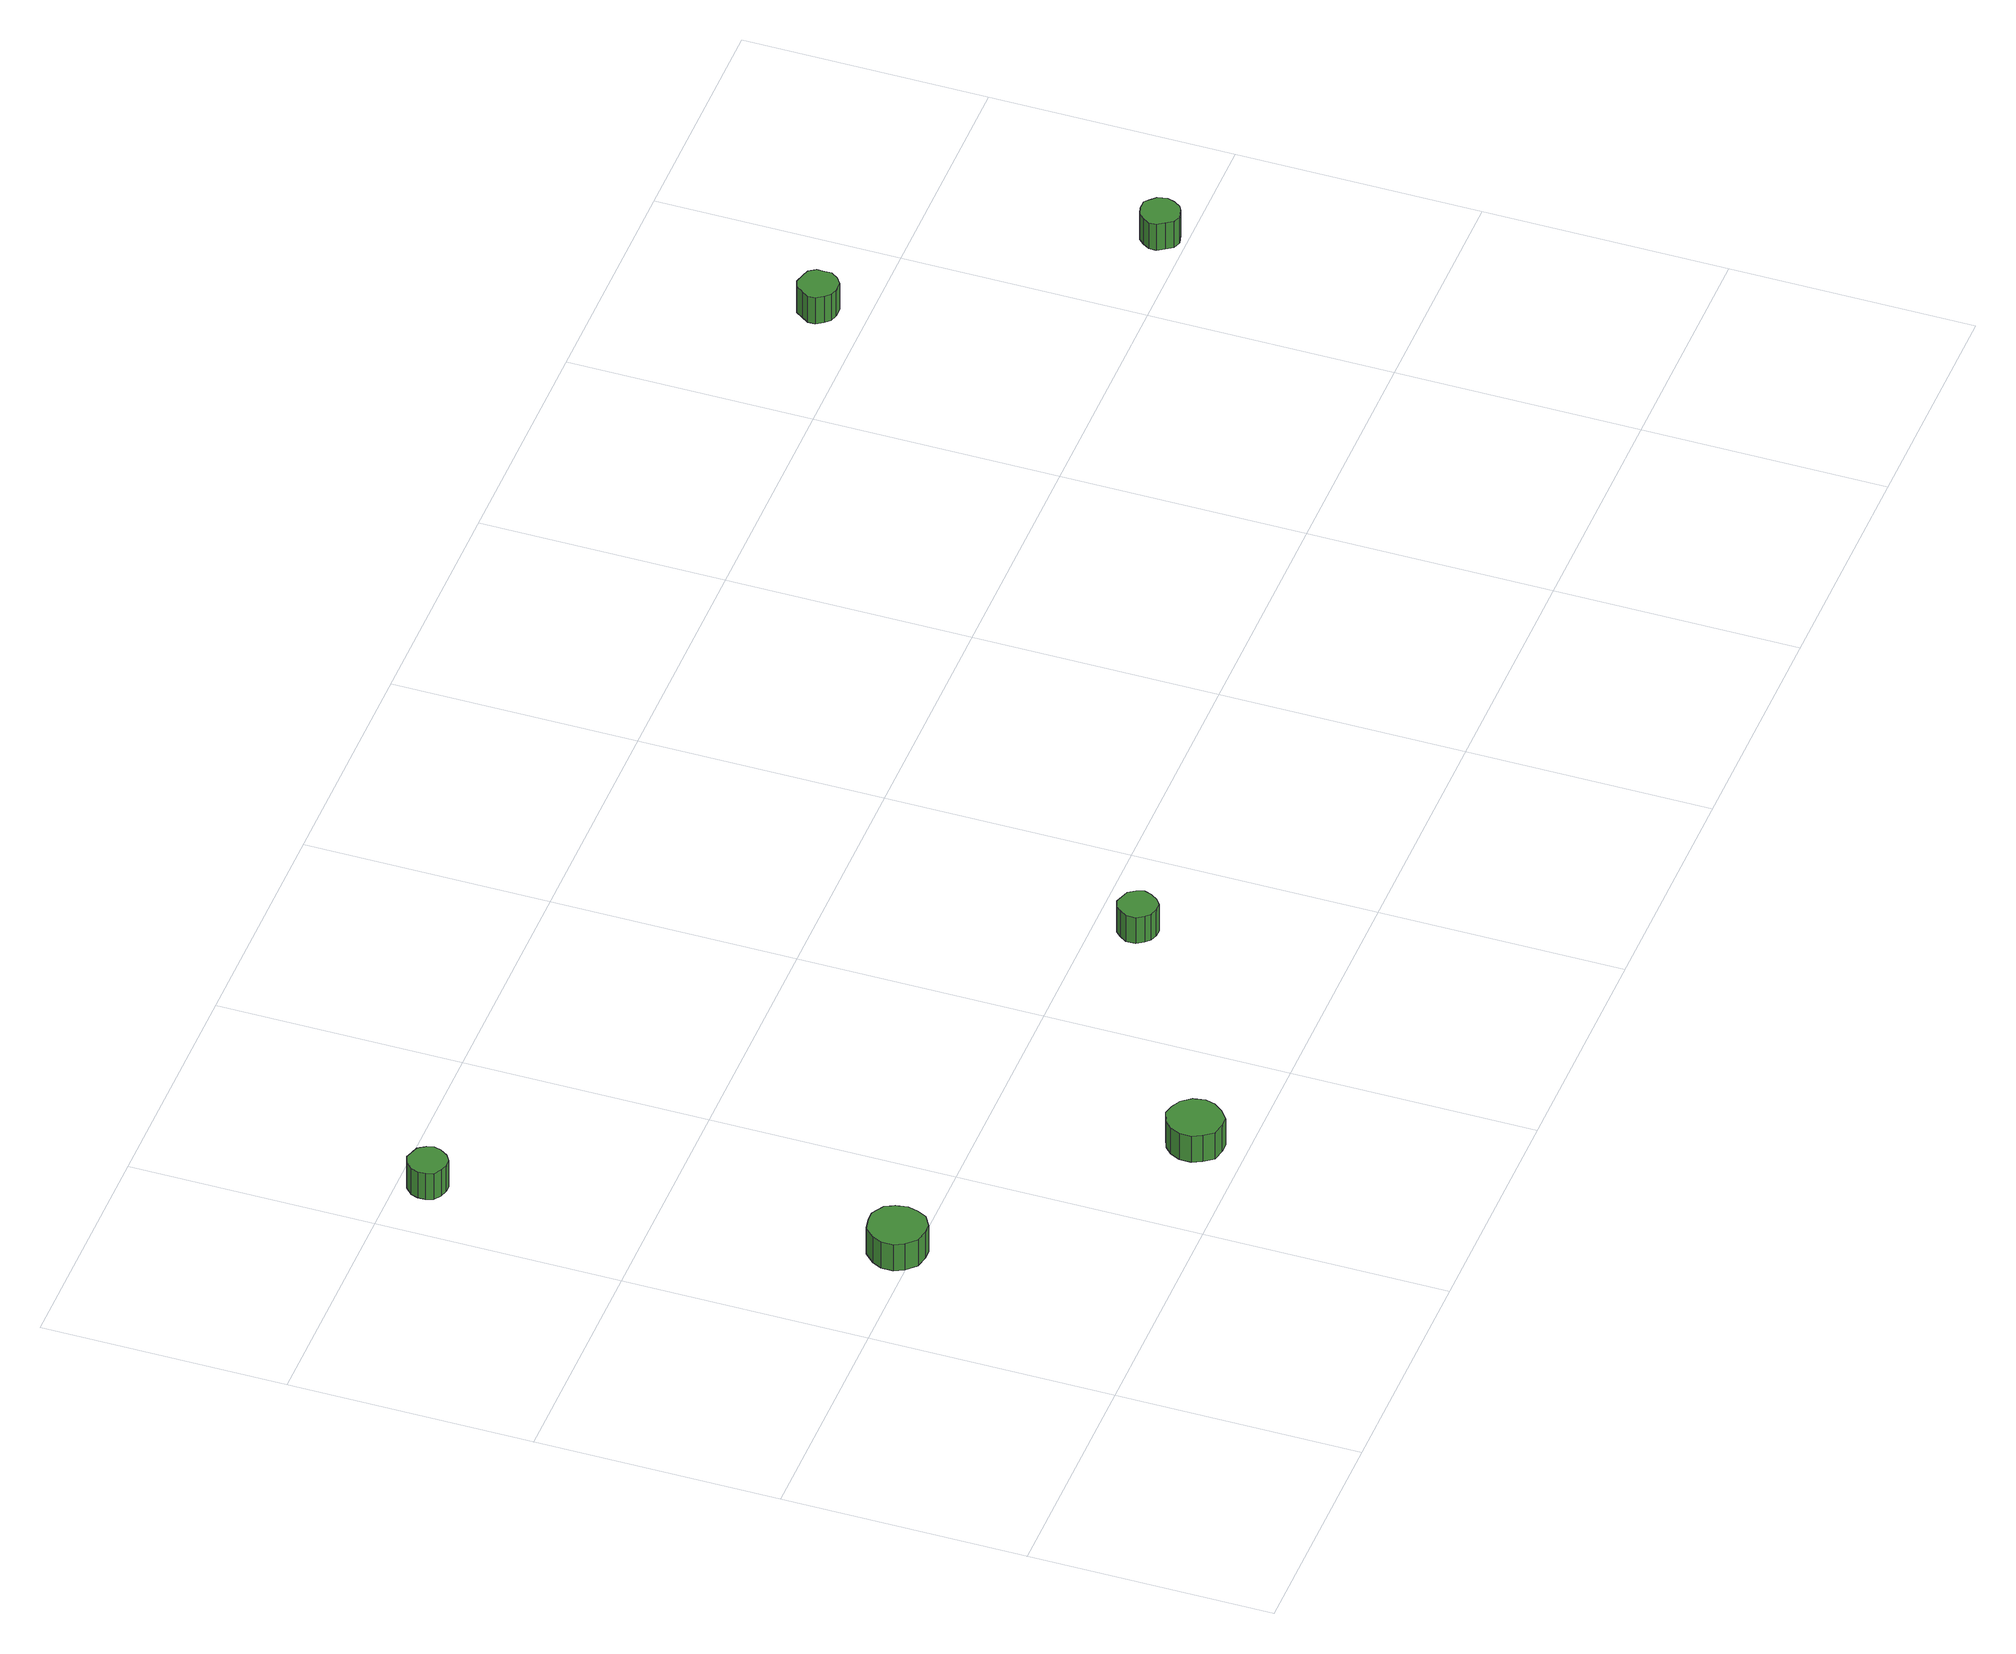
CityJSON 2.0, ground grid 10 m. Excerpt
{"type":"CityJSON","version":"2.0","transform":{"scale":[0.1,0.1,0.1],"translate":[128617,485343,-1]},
"CityObjects":{
"tree1":{"type":"SolitaryVegetationObject","attributes":{"function":"something"},"geometry":[{"type":"MultiSurface","lod":"1","boundaries":[[[0,1,2,3,4,5,6,7,8,9,10,11,12,13,14]],[[15,16,17,18,19,20,21,22,23,24,25,26,27,28,29]],[[0,29,28,1]],[[1,28,27,2]],[[2,27,26,3]],[[3,26,25,4]],[[4,25,24,5]],[[5,24,23,6]],[[6,23,22,7]],[[7,22,21,8]],[[8,21,20,9]],[[9,20,19,10]],[[10,19,18,11]],[[11,18,17,12]],[[12,17,16,13]],[[13,16,15,14]],[[14,15,29,0]]]}]},
"tree2":{"type":"SolitaryVegetationObject","attributes":{"function":"something"},"geometry":[{"type":"MultiSurface","lod":"1","boundaries":[[[30,31,32,33,34,35,36,37,38,39,40,41,42,43,44]],[[45,46,47,48,49,50,51,52,53,54,55,56,57,58,59]],[[30,59,58,31]],[[31,58,57,32]],[[32,57,56,33]],[[33,56,55,34]],[[34,55,54,35]],[[35,54,53,36]],[[36,53,52,37]],[[37,52,51,38]],[[38,51,50,39]],[[39,50,49,40]],[[40,49,48,41]],[[41,48,47,42]],[[42,47,46,43]],[[43,46,45,44]],[[44,45,59,30]]]}]},
"tree3":{"type":"SolitaryVegetationObject","attributes":{"function":"something"},"geometry":[{"type":"MultiSurface","lod":"1","boundaries":[[[60,61,62,63,64,65,66,67,68,69,70,71,72,73,74]],[[75,76,77,78,79,80,81,82,83,84,85,86,87,88,89]],[[60,89,88,61]],[[61,88,87,62]],[[62,87,86,63]],[[63,86,85,64]],[[64,85,84,65]],[[65,84,83,66]],[[66,83,82,67]],[[67,82,81,68]],[[68,81,80,69]],[[69,80,79,70]],[[70,79,78,71]],[[71,78,77,72]],[[72,77,76,73]],[[73,76,75,74]],[[74,75,89,60]]]}]},
"tree4":{"type":"SolitaryVegetationObject","attributes":{"function":"something"},"geometry":[{"type":"MultiSurface","lod":"1","boundaries":[[[90,91,92,93,94,95,96,97,98,99,100,101,102,103,104]],[[105,106,107,108,109,110,111,112,113,114,115,116,117,118,119]],[[90,119,118,91]],[[91,118,117,92]],[[92,117,116,93]],[[93,116,115,94]],[[94,115,114,95]],[[95,114,113,96]],[[96,113,112,97]],[[97,112,111,98]],[[98,111,110,99]],[[99,110,109,100]],[[100,109,108,101]],[[101,108,107,102]],[[102,107,106,103]],[[103,106,105,104]],[[104,105,119,90]]]}]},
"tree5":{"type":"SolitaryVegetationObject","attributes":{"function":"something"},"geometry":[{"type":"MultiSurface","lod":"1","boundaries":[[[120,121,122,123,124,125,126,127,128,129,130,131,132,133,134]],[[135,136,137,138,139,140,141,142,143,144,145,146,147,148,149]],[[120,149,148,121]],[[121,148,147,122]],[[122,147,146,123]],[[123,146,145,124]],[[124,145,144,125]],[[125,144,143,126]],[[126,143,142,127]],[[127,142,141,128]],[[128,141,140,129]],[[129,140,139,130]],[[130,139,138,131]],[[131,138,137,132]],[[132,137,136,133]],[[133,136,135,134]],[[134,135,149,120]]]}]},
"tree6":{"type":"SolitaryVegetationObject","attributes":{"function":"something"},"geometry":[{"type":"MultiSurface","lod":"1","boundaries":[[[150,151,152,153,154,155,156,157,158,159,160,161,162,163,164]],[[165,166,167,168,169,170,171,172,173,174,175,176,177,178,179]],[[150,179,178,151]],[[151,178,177,152]],[[152,177,176,153]],[[153,176,175,154]],[[154,175,174,155]],[[155,174,173,156]],[[156,173,172,157]],[[157,172,171,158]],[[158,171,170,159]],[[159,170,169,160]],[[160,169,168,161]],[[161,168,167,162]],[[162,167,166,163]],[[163,166,165,164]],[[164,165,179,150]]]}]}
},
"vertices":[
[57,104,29],[56,109,29],[54,113,29],[49,116,29],[45,116,29],[40,115,29],[36,111,29],[34,107,29],[34,102,29],[36,98,29],[40,94,29],[45,93,29],[49,93,29],[54,96,29],[56,100,29],[56,100,16],[54,96,16],[49,93,16],[45,93,16],[40,94,16],[36,98,16],[34,102,16],[34,107,16],[36,111,16],[40,115,16],[45,116,16],[49,116,16],[54,113,16],[56,109,16],[57,104,16],
[23,284,35],[22,287,35],[20,290,35],[17,291,35],[14,292,35],[11,291,35],[8,288,35],[7,285,35],[7,282,35],[8,279,35],[11,277,35],[14,276,35],[17,276,35],[20,278,35],[22,281,35],[22,281,22],[20,278,22],[17,276,22],[14,276,22],[11,277,22],[8,279,22],[7,282,22],[7,285,22],[8,288,22],[11,291,22],[14,292,22],[17,291,22],[20,290,22],[22,287,22],[23,284,22],
[154,18,29],[153,23,29],[150,27,29],[146,29,29],[142,30,29],[137,28,29],[134,25,29],[132,21,29],[132,16,29],[134,12,29],[137,8,29],[142,7,29],[146,7,29],[150,10,29],[153,14,29],[153,14,16],[150,10,16],[146,7,16],[142,7,16],[137,8,16],[134,12,16],[132,16,16],[132,21,16],[134,25,16],[137,28,16],[142,30,16],[146,29,16],[150,27,16],[153,23,16],[154,18,16],
[256,79,34],[255,82,34],[253,85,34],[250,86,34],[247,87,34],[244,86,34],[242,84,34],[240,81,34],[240,77,34],[242,74,34],[244,72,34],[247,71,34],[250,71,34],[253,73,34],[255,76,34],[255,76,21],[253,73,21],[250,71,21],[247,71,21],[244,72,21],[242,74,21],[240,77,21],[240,81,21],[242,84,21],[244,86,21],[247,87,21],[250,86,21],[253,85,21],[255,82,21],[256,79,21],
[569,320,23],[569,323,23],[567,326,23],[564,327,23],[560,328,23],[557,327,23],[555,324,23],[553,321,23],[553,318,23],[555,315,23],[557,313,23],[560,312,23],[564,312,23],[567,314,23],[569,317,23],[569,317,10],[567,314,10],[564,312,10],[560,312,10],[557,313,10],[555,315,10],[553,318,10],[553,321,10],[555,324,10],[557,327,10],[560,328,10],[564,327,10],[567,326,10],[569,323,10],[569,320,10],
[651,210,25],[650,214,25],[648,216,25],[646,218,25],[642,218,25],[639,217,25],[637,215,25],[635,212,25],[635,209,25],[637,206,25],[639,203,25],[642,202,25],[646,203,25],[648,204,25],[650,207,25],[650,207,12],[648,204,12],[646,203,12],[642,202,12],[639,203,12],[637,206,12],[635,209,12],[635,212,12],[637,215,12],[639,217,12],[642,218,12],[646,218,12],[648,216,12],[650,214,12],[651,210,12]
]}
